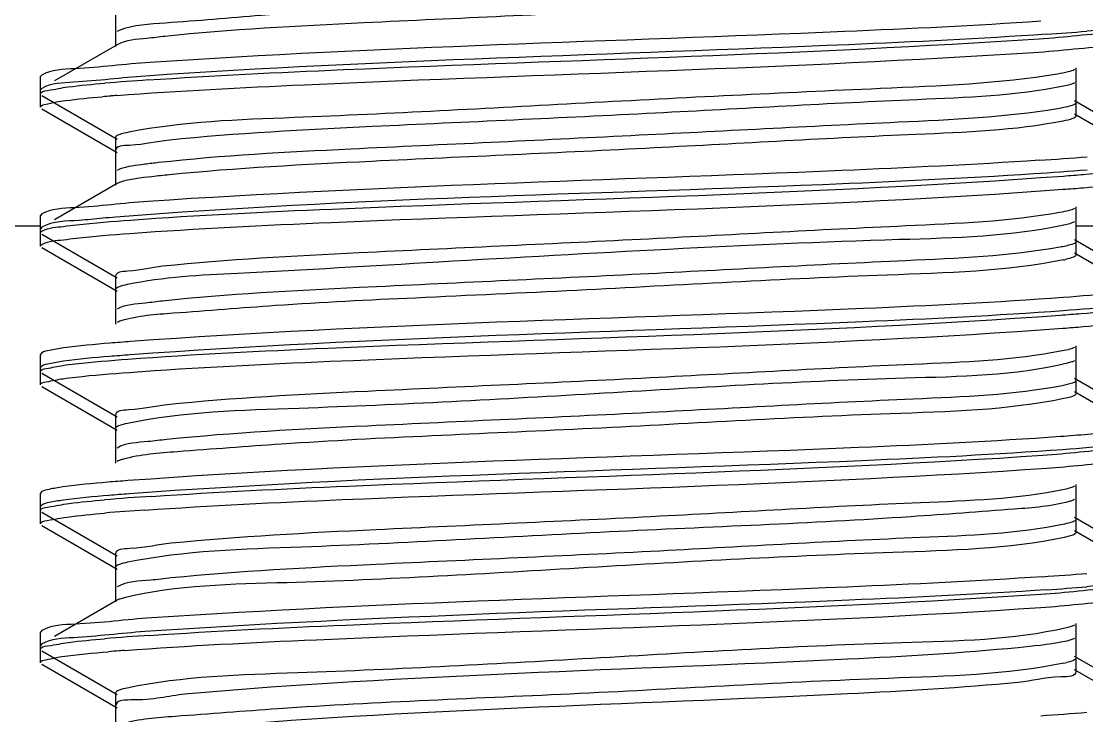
# Model space of a CAD drawing. Extents: x 1169373 to 1354985, y 649019 to 904199.
# Drawn here: x 1279150.4 to 1279281.9, y 808564.9 to 808650.6 of the extents above; entities that cross this region are included whole.
import ezdxf

# ---------------------------------------------------------------- set-up
doc = ezdxf.new("R2010")
doc.units = 0
doc.header["$LTSCALE"] = 1000
doc.header["$MEASUREMENT"] = 0

# ---------------------------------------------------------------- blocks, each defined once
blk = doc.blocks.new('gfhhrryyfd')
at = {"linetype": 'Continuous'}
for p, q in [((3693269.29, -1740977.31), (3693269.29, -1740981.6)), ((3693269.29, -1740978.95), (3693269.29, -1740983.24)), ((3693269.72, -1740981.27), (3693269.48, -1740981.38)), ((3693269.48, -1740983.02), (3693261.74, -1740987.5)), ((3693260.18, -1740986.77), (3693260.01, -1740986.96)), ((3693387.9, -1740990.17), (3693387.9, -1740985.88)), ((3693260.01, -1740989.1), (3693260.01, -1740986.96)), ((3693260.01, -1740989.1), (3693260.01, -1740986.96)), ((3693387.9, -1740991.81), (3693387.9, -1740987.53)), ((3693260.18, -1740988.41), (3693260.01, -1740988.6)), ((3693260.01, -1740990.74), (3693260.01, -1740988.6)), ((3693260.01, -1740990.74), (3693260.01, -1740988.6)), ((3693260.18, -1740989.29), (3693269.48, -1740994.67)), ((3693397.01, -1740995.34), (3693387.71, -1740989.95)), ((3693260.18, -1740990.93), (3693269.48, -1740996.32)), ((3693397.01, -1740996.98), (3693387.71, -1740991.59)), ((3693269.29, -1740994.46), (3693269.29, -1740998.74)), ((3693269.29, -1740996.1), (3693269.29, -1741000.38)), ((3693269.76, -1740998.4), (3693269.48, -1740998.53)), ((3693269.79, -1741000.03), (3693269.48, -1741000.17)), ((3693269.48, -1741000.17), (3693261.74, -1741004.65)), ((3693260.18, -1741003.91), (3693260.01, -1741004.1)), ((3693387.9, -1741007.32), (3693387.9, -1741003.03)), ((3693260.01, -1741006.24), (3693260.01, -1741004.1)), ((3693260.01, -1741006.24), (3693260.01, -1741004.1)), ((3693387.9, -1741008.96), (3693387.9, -1741004.67)), ((3693260.01, -1741005.43), (3693152.86, -1741005.43)), ((3693260.18, -1741005.55), (3693260.01, -1741005.74)), ((3693260.01, -1741007.89), (3693260.01, -1741005.74)), ((3693260.01, -1741007.89), (3693260.01, -1741005.74)), ((3693260.18, -1741006.43), (3693269.48, -1741011.82)), ((3693504.33, -1741005.43), (3693387.9, -1741005.43)), ((3693397.01, -1741012.49), (3693387.71, -1741007.1)), ((3693260.18, -1741008.07), (3693269.48, -1741013.46)), ((3693397.01, -1741014.13), (3693387.71, -1741008.74)), ((3693269.29, -1741011.6), (3693269.29, -1741015.89)), ((3693269.29, -1741013.24), (3693269.29, -1741017.53)), ((3693260.18, -1741021.06), (3693260.01, -1741021.25)), ((3693387.9, -1741024.46), (3693387.9, -1741020.18)), ((3693260.01, -1741023.39), (3693260.01, -1741021.25)), ((3693260.01, -1741023.39), (3693260.01, -1741021.25)), ((3693387.9, -1741026.1), (3693387.9, -1741021.82)), ((3693260.18, -1741022.7), (3693260.01, -1741022.89)), ((3693260.01, -1741025.03), (3693260.01, -1741022.89)), ((3693260.01, -1741025.03), (3693260.01, -1741022.89)), ((3693260.18, -1741023.58), (3693269.48, -1741028.96)), ((3693397.01, -1741029.63), (3693387.71, -1741024.24)), ((3693260.18, -1741025.22), (3693269.48, -1741030.61)), ((3693397.01, -1741031.27), (3693387.71, -1741025.89)), ((3693386.85, -1741026.62), (3693386.41, -1741026.71)), ((3693269.29, -1741028.75), (3693269.29, -1741033.03)), ((3693269.29, -1741030.39), (3693269.29, -1741034.67)), ((3693260.18, -1741038.2), (3693260.01, -1741038.39)), ((3693387.9, -1741041.61), (3693387.9, -1741037.32)), ((3693260.01, -1741040.54), (3693260.01, -1741038.39)), ((3693260.01, -1741040.54), (3693260.01, -1741038.39)), ((3693387.9, -1741043.25), (3693387.9, -1741038.96)), ((3693260.18, -1741039.85), (3693260.01, -1741040.03)), ((3693260.01, -1741042.18), (3693260.01, -1741040.03)), ((3693260.01, -1741042.18), (3693260.01, -1741040.03)), ((3693260.18, -1741040.72), (3693269.48, -1741046.11)), ((3693397.01, -1741046.78), (3693387.71, -1741041.39)), ((3693260.18, -1741042.36), (3693269.48, -1741047.75)), ((3693397.01, -1741048.42), (3693387.71, -1741043.03)), ((3693387.06, -1741043.71), (3693386.44, -1741043.85)), ((3693269.29, -1741045.89), (3693269.29, -1741050.18)), ((3693269.29, -1741047.53), (3693269.29, -1741051.82)), ((3693269.48, -1741051.6), (3693261.74, -1741056.09)), ((3693387.9, -1741058.75), (3693387.9, -1741054.47)), ((3693260.18, -1741055.35), (3693260.01, -1741055.54)), ((3693260.01, -1741057.68), (3693260.01, -1741055.54)), ((3693260.01, -1741057.68), (3693260.01, -1741055.54)), ((3693387.9, -1741060.39), (3693387.9, -1741056.11)), ((3693260.18, -1741056.99), (3693260.01, -1741057.18)), ((3693260.01, -1741059.32), (3693260.01, -1741057.18)), ((3693260.01, -1741059.32), (3693260.01, -1741057.18)), ((3693260.18, -1741057.87), (3693269.48, -1741063.26)), ((3693397.01, -1741063.92), (3693387.71, -1741058.53)), ((3693260.18, -1741059.51), (3693269.48, -1741064.9)), ((3693397.01, -1741065.56), (3693387.71, -1741060.18)), ((3693269.29, -1741063.04), (3693269.29, -1741067.32)), ((3693269.29, -1741064.68), (3693269.29, -1741068.97))]:
    blk.add_line(p, q, dxfattribs=at)
for centre, radius, start, end in [((3693364.52, -1740687.45), 294.94, 273.8317, 274.8033), ((3693293.13, -1741287.43), 300.71, 93.7819, 94.8008), ((3693285.57, -1741196.29), 207.62, 94.6548, 94.9427), ((3693288.64, -1741233.75), 245.21, 94.4875, 94.6577), ((3693363.33, -1740688.01), 309.93, 273.7005, 274.7995), ((3693286.58, -1741223.25), 219.62, 94.5049, 94.936), ((3693383.53, -1740995.65), 14.22, 281.4586, 282.5217), ((3693293.74, -1741346.61), 308.48, 93.7138, 94.7991), ((3693292.58, -1741333.65), 293.84, 93.8416, 94.804), ((3693363.92, -1740746.85), 302.5, 273.7655, 274.8009), ((3693364.59, -1740756.89), 294.08, 273.8398, 274.8035), ((3693293.44, -1741360.02), 304.73, 93.7464, 94.7999), ((3693288.61, -1741301.54), 244.42, 94.4273, 94.7392), ((3693291.88, -1741343.55), 286.56, 94.2964, 94.4317), ((3693383.74, -1741046.4), 13.24, 281.5273, 283.0317), ((3693363.62, -1740760.25), 306.26, 273.7325, 274.8002)]:
    blk.add_arc(centre, radius, start, end, dxfattribs=at)
for points, knots in [([(3693385.25, -1740973.84), (3693377.44, -1740975.06), (3693356.69, -1740975.84), (3693329.57, -1740977.27), (3693304.8, -1740978.44), (3693288.82, -1740979.19), (3693277.53, -1740980.26), (3693271.52, -1740980.58), (3693269.72, -1740981.27)], [0, 0, 0, 0, 0.204799, 0.536352, 0.704101, 0.847377, 0.949834, 1, 1, 1, 1]), ([(3693386.07, -1740975.34), (3693379.93, -1740976.49), (3693362.73, -1740977.13), (3693334.05, -1740978.78), (3693303.36, -1740980.13), (3693283.55, -1740981.14), (3693275.39, -1740981.99)], [0, 0, 0, 0, 0.169059, 0.463606, 0.77817, 1, 1, 1, 1]), ([(3693383.55, -1740980.13), (3693375.47, -1740980.67), (3693338.8, -1740982.43), (3693302.08, -1740983.31), (3693273.52, -1740985.21)], [0, 0, 0, 0, 0.220558, 1, 1, 1, 1]), ([(3693383.34, -1740982.29), (3693386.51, -1740982.08), (3693390.94, -1740981.47), (3693395.78, -1740981.42), (3693397.01, -1740980.71)], [0, 0, 0, 0, 0.69148, 1, 1, 1, 1]), ([(3693275.39, -1740981.99), (3693274.65, -1740982.07), (3693272.69, -1740982.36), (3693270.56, -1740982.39), (3693269.48, -1740983.02)], [0, 0, 0, 0, 0.374179, 1, 1, 1, 1]), ([(3693384.23, -1740981.73), (3693376.11, -1740982.28), (3693339.02, -1740984.07), (3693301.89, -1740984.93), (3693272.97, -1740986.89)], [0, 0, 0, 0, 0.219186, 1, 1, 1, 1]), ([(3693273.29, -1740987.37), (3693281.32, -1740986.83), (3693318, -1740985.07), (3693354.72, -1740984.18), (3693383.34, -1740982.29)], [0, 0, 0, 0, 0.219018, 1, 1, 1, 1]), ([(3693382.69, -1740983.97), (3693386.02, -1740983.76), (3693390.66, -1740983.12), (3693395.73, -1740983.09), (3693397.01, -1740982.36)], [0, 0, 0, 0, 0.692236, 1, 1, 1, 1]), ([(3693269.45, -1740989.29), (3693277.16, -1740988.69), (3693314.91, -1740986.81), (3693352.7, -1740985.92), (3693382.69, -1740983.97)], [0, 0, 0, 0, 0.204514, 1, 1, 1, 1]), ([(3693273.52, -1740985.21), (3693270.43, -1740985.42), (3693266.1, -1740986.02), (3693261.38, -1740986.08), (3693260.18, -1740986.77)], [0, 0, 0, 0, 0.691063, 1, 1, 1, 1]), ([(3693272.97, -1740986.89), (3693270.01, -1740987.09), (3693265.86, -1740987.67), (3693261.33, -1740987.75), (3693260.18, -1740988.41)], [0, 0, 0, 0, 0.690332, 1, 1, 1, 1]), ([(3693385.59, -1740986.65), (3693378.38, -1740987.85), (3693358.85, -1740988.59), (3693327.44, -1740990.19), (3693296.55, -1740991.94), (3693277.63, -1740992.49), (3693270.93, -1740993.82)], [0, 0, 0, 0, 0.190819, 0.5086, 0.821571, 1, 1, 1, 1]), ([(3693387.71, -1740986.1), (3693387.47, -1740986.24), (3693386.75, -1740986.43), (3693386.04, -1740986.57), (3693385.59, -1740986.65)], [0, 0, 0, 0, 0.371353, 1, 1, 1, 1]), ([(3693260.01, -1740989.1), (3693260.01, -1740988.78), (3693261.72, -1740988.58), (3693262.57, -1740988.34), (3693263.43, -1740988.23)], [0, 0, 0, 0, 0.27103, 1, 1, 1, 1]), ([(3693386.36, -1740988.15), (3693380.43, -1740989.35), (3693363.5, -1740989.91), (3693335.1, -1740991.61), (3693304.28, -1740992.94), (3693284.26, -1740993.96), (3693275.93, -1740994.8)], [0, 0, 0, 0, 0.163938, 0.456535, 0.773032, 1, 1, 1, 1]), ([(3693387.71, -1740987.74), (3693387.55, -1740987.83), (3693387.09, -1740987.99), (3693386.64, -1740988.09), (3693386.36, -1740988.15)], [0, 0, 0, 0, 0.390278, 1, 1, 1, 1]), ([(3693261.96, -1740990.09), (3693262.32, -1740990.03), (3693264.22, -1740989.75), (3693266.14, -1740989.57), (3693267.69, -1740989.44)], [0, 0, 0, 0, 0.190856, 1, 1, 1, 1]), ([(3693260.01, -1740990.74), (3693260.01, -1740990.54), (3693260.93, -1740990.3), (3693261.47, -1740990.17), (3693261.96, -1740990.09)], [0, 0, 0, 0, 0.282056, 1, 1, 1, 1]), ([(3693387.89, -1740990.17), (3693387.89, -1740990.4), (3693386.8, -1740990.69), (3693386.17, -1740990.84), (3693385.59, -1740990.93)], [0, 0, 0, 0, 0.282326, 1, 1, 1, 1]), ([(3693385.59, -1740990.93), (3693379.12, -1740992.01), (3693361.49, -1740992.76), (3693332.42, -1740994.33), (3693301.94, -1740995.72), (3693282.48, -1740996.7), (3693274.6, -1740997.58)], [0, 0, 0, 0, 0.176994, 0.474556, 0.786113, 1, 1, 1, 1]), ([(3693387.89, -1740991.81), (3693387.89, -1740991.98), (3693387.17, -1740992.26), (3693386.69, -1740992.37), (3693386.29, -1740992.45)], [0, 0, 0, 0, 0.292289, 1, 1, 1, 1]), ([(3693386.29, -1740992.45), (3693380.33, -1740993.63), (3693363.38, -1740994.21), (3693334.98, -1740995.9), (3693304.21, -1740997.23), (3693284.24, -1740998.25), (3693275.93, -1740999.08)], [0, 0, 0, 0, 0.164905, 0.457517, 0.773479, 1, 1, 1, 1]), ([(3693270.93, -1740993.82), (3693270.51, -1740993.9), (3693270.04, -1740994.01), (3693269.29, -1740994.28), (3693269.29, -1740994.46)], [0, 0, 0, 0, 0.708966, 1, 1, 1, 1]), ([(3693275.93, -1740994.8), (3693274.27, -1740994.96), (3693272.71, -1740995.47), (3693269.29, -1740995.49), (3693269.29, -1740996.1)], [0, 0, 0, 0, 0.733597, 1, 1, 1, 1]), ([(3693383.34, -1740997.29), (3693375.22, -1740997.83), (3693338.54, -1740999.58), (3693301.81, -1741000.46), (3693273.29, -1741002.37)], [0, 0, 0, 0, 0.221566, 1, 1, 1, 1]), ([(3693274.6, -1740997.58), (3693274.03, -1740997.64), (3693272.42, -1740997.85), (3693270.77, -1740998.03), (3693269.76, -1740998.4)], [0, 0, 0, 0, 0.346189, 1, 1, 1, 1]), ([(3693386.34, -1740999.23), (3693387.17, -1740999.17), (3693389.87, -1740998.95), (3693392.56, -1740998.71), (3693394.41, -1740998.45)], [0, 0, 0, 0, 0.307531, 1, 1, 1, 1]), ([(3693382.69, -1740998.98), (3693374.01, -1740999.54), (3693336.22, -1741001.34), (3693298.37, -1741002.01), (3693269.33, -1741004.3)], [0, 0, 0, 0, 0.230084, 1, 1, 1, 1]), ([(3693275.93, -1740999.08), (3693275.21, -1740999.15), (3693273.16, -1740999.4), (3693271.06, -1740999.58), (3693269.79, -1741000.03)], [0, 0, 0, 0, 0.349753, 1, 1, 1, 1]), ([(3693271.15, -1741004.67), (3693279.45, -1741004.06), (3693317.84, -1741002.19), (3693356.3, -1741001.44), (3693386.34, -1740999.23)], [0, 0, 0, 0, 0.216266, 1, 1, 1, 1]), ([(3693271.06, -1741006.32), (3693279.34, -1741005.71), (3693317.76, -1741003.84), (3693356.24, -1741003.09), (3693386.32, -1741000.87)], [0, 0, 0, 0, 0.215878, 1, 1, 1, 1]), ([(3693386.32, -1741000.87), (3693387.15, -1741000.81), (3693389.85, -1741000.6), (3693392.55, -1741000.35), (3693394.41, -1741000.09)], [0, 0, 0, 0, 0.307522, 1, 1, 1, 1]), ([(3693273.29, -1741002.37), (3693270.25, -1741002.58), (3693266, -1741003.17), (3693261.36, -1741003.24), (3693260.18, -1741003.91)], [0, 0, 0, 0, 0.690751, 1, 1, 1, 1]), ([(3693385.91, -1741003.74), (3693379.65, -1741004.86), (3693362.29, -1741005.54), (3693333.47, -1741007.16), (3693302.85, -1741008.52), (3693283.16, -1741009.53), (3693275.1, -1741010.38)], [0, 0, 0, 0, 0.171902, 0.467529, 0.781017, 1, 1, 1, 1]), ([(3693387.71, -1741003.25), (3693387.5, -1741003.37), (3693386.89, -1741003.54), (3693386.29, -1741003.67), (3693385.91, -1741003.74)], [0, 0, 0, 0, 0.37809, 1, 1, 1, 1]), ([(3693267.69, -1741004.44), (3693266.72, -1741004.52), (3693264.25, -1741004.86), (3693261.53, -1741004.77), (3693260.18, -1741005.55)], [0, 0, 0, 0, 0.38257, 1, 1, 1, 1]), ([(3693262.87, -1741005.45), (3693263.4, -1741005.38), (3693266.15, -1741005.05), (3693268.92, -1741004.83), (3693271.15, -1741004.67)], [0, 0, 0, 0, 0.19158, 1, 1, 1, 1]), ([(3693386.61, -1741005.24), (3693379.9, -1741006.73), (3693353.86, -1741007.28), (3693319.87, -1741009.24), (3693288.12, -1741011.1), (3693275.2, -1741011.7), (3693270.73, -1741012.64)], [0, 0, 0, 0, 0.17752, 0.667782, 0.88196, 1, 1, 1, 1]), ([(3693387.71, -1741004.89), (3693387.57, -1741004.96), (3693387.21, -1741005.1), (3693386.84, -1741005.19), (3693386.61, -1741005.24)], [0, 0, 0, 0, 0.399432, 1, 1, 1, 1]), ([(3693260.01, -1741006.24), (3693260.01, -1741006.16), (3693261.03, -1741005.52), (3693261.96, -1741005.58), (3693262.87, -1741005.45)], [0, 0, 0, 0, 0.088842, 1, 1, 1, 1]), ([(3693262.84, -1741007.1), (3693263.37, -1741007.03), (3693266.1, -1741006.69), (3693268.84, -1741006.48), (3693271.06, -1741006.32)], [0, 0, 0, 0, 0.191545, 1, 1, 1, 1]), ([(3693260.01, -1741007.89), (3693260.01, -1741007.8), (3693261.02, -1741007.16), (3693261.95, -1741007.22), (3693262.84, -1741007.1)], [0, 0, 0, 0, 0.089015, 1, 1, 1, 1]), ([(3693387.89, -1741007.32), (3693387.89, -1741007.52), (3693386.97, -1741007.8), (3693386.41, -1741007.94), (3693385.91, -1741008.02)], [0, 0, 0, 0, 0.286129, 1, 1, 1, 1]), ([(3693385.91, -1741008.02), (3693379.65, -1741009.15), (3693362.29, -1741009.83), (3693333.47, -1741011.45), (3693302.85, -1741012.81), (3693283.16, -1741013.81), (3693275.1, -1741014.67)], [0, 0, 0, 0, 0.171902, 0.467529, 0.781017, 1, 1, 1, 1]), ([(3693387.89, -1741008.96), (3693387.89, -1741009.1), (3693387.33, -1741009.36), (3693386.94, -1741009.45), (3693386.61, -1741009.53)], [0, 0, 0, 0, 0.300005, 1, 1, 1, 1]), ([(3693275.1, -1741010.38), (3693273.65, -1741010.54), (3693272.27, -1741010.97), (3693269.29, -1741011.07), (3693269.3, -1741011.6)], [0, 0, 0, 0, 0.733399, 1, 1, 1, 1]), ([(3693386.36, -1741009.58), (3693379.21, -1741011.03), (3693359.01, -1741011.49), (3693332.39, -1741013.11), (3693307.21, -1741014.24), (3693290.57, -1741015.04), (3693278.49, -1741016.06), (3693272.04, -1741016.48), (3693269.96, -1741017.12)], [0, 0, 0, 0, 0.187537, 0.516126, 0.6871, 0.835564, 0.944057, 1, 1, 1, 1]), ([(3693270.73, -1741012.64), (3693270.36, -1741012.72), (3693269.93, -1741012.82), (3693269.3, -1741013.09), (3693269.3, -1741013.24)], [0, 0, 0, 0, 0.704879, 1, 1, 1, 1]), ([(3693386.34, -1741014.23), (3693378.12, -1741014.84), (3693339.72, -1741016.71), (3693301.26, -1741017.48), (3693271.15, -1741019.67)], [0, 0, 0, 0, 0.214619, 1, 1, 1, 1]), ([(3693394.41, -1741013.45), (3693393.9, -1741013.52), (3693391.22, -1741013.85), (3693388.52, -1741014.07), (3693386.34, -1741014.23)], [0, 0, 0, 0, 0.191299, 1, 1, 1, 1]), ([(3693275.1, -1741014.67), (3693274.39, -1741014.75), (3693272.53, -1741015.02), (3693270.51, -1741015.07), (3693269.48, -1741015.67)], [0, 0, 0, 0, 0.373077, 1, 1, 1, 1]), ([(3693386.32, -1741015.87), (3693378.07, -1741016.48), (3693339.65, -1741018.35), (3693301.18, -1741019.12), (3693271.06, -1741021.32)], [0, 0, 0, 0, 0.214875, 1, 1, 1, 1]), ([(3693385.97, -1741016.4), (3693386.82, -1741016.34), (3693389.61, -1741016.12), (3693392.39, -1741015.88), (3693394.31, -1741015.61)], [0, 0, 0, 0, 0.307277, 1, 1, 1, 1]), ([(3693394.41, -1741015.09), (3693393.89, -1741015.17), (3693391.2, -1741015.5), (3693388.5, -1741015.71), (3693386.32, -1741015.87)], [0, 0, 0, 0, 0.191309, 1, 1, 1, 1]), ([(3693269.96, -1741017.12), (3693269.86, -1741017.15), (3693269.7, -1741017.2), (3693269.55, -1741017.28), (3693269.48, -1741017.31)], [0, 0, 0, 0, 0.565784, 1, 1, 1, 1]), ([(3693270.82, -1741021.84), (3693279.04, -1741021.23), (3693317.42, -1741019.36), (3693355.86, -1741018.59), (3693385.97, -1741016.4)], [0, 0, 0, 0, 0.214433, 1, 1, 1, 1]), ([(3693270.97, -1741023.47), (3693279.24, -1741022.86), (3693317.68, -1741020.99), (3693356.17, -1741020.23), (3693386.28, -1741018.02)], [0, 0, 0, 0, 0.215487, 1, 1, 1, 1]), ([(3693386.28, -1741018.02), (3693387.12, -1741017.96), (3693389.82, -1741017.74), (3693392.53, -1741017.5), (3693394.4, -1741017.24)], [0, 0, 0, 0, 0.307507, 1, 1, 1, 1]), ([(3693271.15, -1741019.67), (3693270.3, -1741019.73), (3693267.54, -1741019.95), (3693264.77, -1741020.19), (3693262.87, -1741020.46)], [0, 0, 0, 0, 0.307204, 1, 1, 1, 1]), ([(3693262.87, -1741020.46), (3693262.28, -1741020.54), (3693261.38, -1741020.69), (3693260.46, -1741020.9), (3693260.18, -1741021.06)], [0, 0, 0, 0, 0.644191, 1, 1, 1, 1]), ([(3693386.2, -1741020.83), (3693380.15, -1741022), (3693363.07, -1741022.61), (3693334.52, -1741024.28), (3693303.77, -1741025.62), (3693283.86, -1741026.63), (3693275.63, -1741027.48)], [0, 0, 0, 0, 0.166793, 0.460477, 0.775901, 1, 1, 1, 1]), ([(3693387.7, -1741020.39), (3693387.53, -1741020.49), (3693387.03, -1741020.65), (3693386.52, -1741020.77), (3693386.2, -1741020.83)], [0, 0, 0, 0, 0.385626, 1, 1, 1, 1]), ([(3693262.84, -1741022.1), (3693262.26, -1741022.18), (3693261.37, -1741022.34), (3693260.46, -1741022.54), (3693260.18, -1741022.7)], [0, 0, 0, 0, 0.643834, 1, 1, 1, 1]), ([(3693262.77, -1741022.61), (3693263.28, -1741022.54), (3693265.96, -1741022.21), (3693268.65, -1741022), (3693270.82, -1741021.84)], [0, 0, 0, 0, 0.191269, 1, 1, 1, 1]), ([(3693271.06, -1741021.32), (3693270.22, -1741021.38), (3693267.48, -1741021.59), (3693264.73, -1741021.84), (3693262.84, -1741022.1)], [0, 0, 0, 0, 0.307253, 1, 1, 1, 1]), ([(3693386.85, -1741022.33), (3693380.33, -1741023.93), (3693360.99, -1741024.13), (3693329.46, -1741026.11), (3693297.48, -1741027.87), (3693277.69, -1741028.33), (3693270.75, -1741029.78)], [0, 0, 0, 0, 0.173176, 0.493211, 0.817077, 1, 1, 1, 1]), ([(3693387.71, -1741022.03), (3693387.6, -1741022.1), (3693387.31, -1741022.21), (3693387.02, -1741022.29), (3693386.85, -1741022.33)], [0, 0, 0, 0, 0.409846, 1, 1, 1, 1]), ([(3693260.01, -1741023.39), (3693260.01, -1741023.13), (3693261.36, -1741022.9), (3693262.08, -1741022.71), (3693262.77, -1741022.61)], [0, 0, 0, 0, 0.274668, 1, 1, 1, 1]), ([(3693262.81, -1741024.25), (3693263.33, -1741024.18), (3693266.04, -1741023.84), (3693268.77, -1741023.63), (3693270.97, -1741023.47)], [0, 0, 0, 0, 0.191422, 1, 1, 1, 1]), ([(3693260.01, -1741025.03), (3693260.01, -1741024.76), (3693261.39, -1741024.53), (3693262.11, -1741024.35), (3693262.81, -1741024.25)], [0, 0, 0, 0, 0.274365, 1, 1, 1, 1]), ([(3693387.89, -1741024.46), (3693387.89, -1741024.64), (3693387.12, -1741024.92), (3693386.63, -1741025.03), (3693386.2, -1741025.12)], [0, 0, 0, 0, 0.290766, 1, 1, 1, 1]), ([(3693386.2, -1741025.12), (3693380.15, -1741026.29), (3693363.07, -1741026.89), (3693334.52, -1741028.56), (3693303.77, -1741029.9), (3693283.86, -1741030.92), (3693275.63, -1741031.76)], [0, 0, 0, 0, 0.166793, 0.460477, 0.775901, 1, 1, 1, 1]), ([(3693387.89, -1741026.1), (3693387.89, -1741026.22), (3693387.45, -1741026.47), (3693387.11, -1741026.55), (3693386.85, -1741026.62)], [0, 0, 0, 0, 0.307791, 1, 1, 1, 1]), ([(3693275.63, -1741027.48), (3693274.04, -1741027.64), (3693272.55, -1741028.11), (3693269.29, -1741028.17), (3693269.3, -1741028.75)], [0, 0, 0, 0, 0.734217, 1, 1, 1, 1]), ([(3693386.41, -1741026.71), (3693379.37, -1741028.17), (3693359.38, -1741028.6), (3693327.26, -1741030.62), (3693297.84, -1741031.66), (3693278.95, -1741033.13), (3693272.35, -1741033.61), (3693270.15, -1741034.21)], [0, 0, 0, 0, 0.184985, 0.511081, 0.830893, 0.941203, 1, 1, 1, 1]), ([(3693270.75, -1741029.78), (3693270.38, -1741029.86), (3693269.94, -1741029.96), (3693269.3, -1741030.23), (3693269.3, -1741030.39)], [0, 0, 0, 0, 0.705094, 1, 1, 1, 1]), ([(3693385.97, -1741031.4), (3693377.67, -1741032), (3693339.29, -1741033.87), (3693300.85, -1741034.62), (3693270.82, -1741036.84)], [0, 0, 0, 0, 0.21655, 1, 1, 1, 1]), ([(3693394.31, -1741030.61), (3693393.78, -1741030.68), (3693391.01, -1741031.02), (3693388.22, -1741031.24), (3693385.97, -1741031.4)], [0, 0, 0, 0, 0.191493, 1, 1, 1, 1]), ([(3693275.63, -1741031.76), (3693274.85, -1741031.84), (3693272.82, -1741032.14), (3693270.61, -1741032.16), (3693269.48, -1741032.82)], [0, 0, 0, 0, 0.375015, 1, 1, 1, 1]), ([(3693383.79, -1741033.7), (3693386.85, -1741033.49), (3693391.14, -1741032.9), (3693395.82, -1741032.83), (3693397.01, -1741032.15)], [0, 0, 0, 0, 0.690888, 1, 1, 1, 1]), ([(3693394.4, -1741032.24), (3693393.88, -1741032.31), (3693391.18, -1741032.64), (3693388.47, -1741032.86), (3693386.28, -1741033.02)], [0, 0, 0, 0, 0.191315, 1, 1, 1, 1]), ([(3693270.15, -1741034.21), (3693270.01, -1741034.25), (3693269.79, -1741034.32), (3693269.57, -1741034.41), (3693269.48, -1741034.46)], [0, 0, 0, 0, 0.579307, 1, 1, 1, 1]), ([(3693386.28, -1741033.02), (3693378.03, -1741033.63), (3693339.59, -1741035.5), (3693301.09, -1741036.26), (3693270.97, -1741038.47)], [0, 0, 0, 0, 0.215154, 1, 1, 1, 1]), ([(3693273.76, -1741038.78), (3693281.86, -1741038.24), (3693318.53, -1741036.48), (3693355.25, -1741035.61), (3693383.79, -1741033.7)], [0, 0, 0, 0, 0.221116, 1, 1, 1, 1]), ([(3693384.28, -1741035.3), (3693387.23, -1741035.1), (3693391.36, -1741034.53), (3693395.86, -1741034.45), (3693397.01, -1741033.79)], [0, 0, 0, 0, 0.690218, 1, 1, 1, 1]), ([(3693272.9, -1741040.48), (3693281.02, -1741039.92), (3693318.15, -1741038.13), (3693355.32, -1741037.28), (3693384.28, -1741035.3)], [0, 0, 0, 0, 0.219072, 1, 1, 1, 1]), ([(3693270.82, -1741036.84), (3693270, -1741036.9), (3693267.31, -1741037.11), (3693264.62, -1741037.35), (3693262.77, -1741037.62)], [0, 0, 0, 0, 0.307563, 1, 1, 1, 1]), ([(3693262.77, -1741037.62), (3693262.2, -1741037.7), (3693261.34, -1741037.85), (3693260.45, -1741038.05), (3693260.18, -1741038.2)], [0, 0, 0, 0, 0.642717, 1, 1, 1, 1]), ([(3693386.47, -1741037.92), (3693380.65, -1741039.15), (3693363.84, -1741039.66), (3693335.57, -1741041.4), (3693304.69, -1741042.71), (3693284.58, -1741043.74), (3693276.17, -1741044.57)], [0, 0, 0, 0, 0.161662, 0.453393, 0.770761, 1, 1, 1, 1]), ([(3693387.71, -1741037.54), (3693387.56, -1741037.62), (3693387.15, -1741037.76), (3693386.73, -1741037.87), (3693386.47, -1741037.92)], [0, 0, 0, 0, 0.394192, 1, 1, 1, 1]), ([(3693262.81, -1741039.25), (3693262.24, -1741039.33), (3693261.36, -1741039.48), (3693260.46, -1741039.68), (3693260.18, -1741039.85)], [0, 0, 0, 0, 0.643387, 1, 1, 1, 1]), ([(3693270.97, -1741038.47), (3693270.13, -1741038.53), (3693267.41, -1741038.74), (3693264.69, -1741038.99), (3693262.81, -1741039.25)], [0, 0, 0, 0, 0.30739, 1, 1, 1, 1]), ([(3693387.06, -1741039.42), (3693384.87, -1741040.02), (3693378.27, -1741040.5), (3693359.41, -1741041.98), (3693329.98, -1741043.01), (3693297.84, -1741045.03), (3693277.83, -1741045.47), (3693270.78, -1741046.92)], [0, 0, 0, 0, 0.058552, 0.168707, 0.488491, 0.814803, 1, 1, 1, 1]), ([(3693387.71, -1741039.18), (3693387.62, -1741039.23), (3693387.41, -1741039.32), (3693387.19, -1741039.38), (3693387.06, -1741039.42)], [0, 0, 0, 0, 0.421757, 1, 1, 1, 1]), ([(3693260.01, -1741040.54), (3693260.01, -1741040.21), (3693261.77, -1741040.01), (3693262.65, -1741039.77), (3693263.53, -1741039.66)], [0, 0, 0, 0, 0.270591, 1, 1, 1, 1]), ([(3693260.01, -1741042.18), (3693260.01, -1741041.87), (3693261.65, -1741041.66), (3693262.48, -1741041.44), (3693263.3, -1741041.33)], [0, 0, 0, 0, 0.271621, 1, 1, 1, 1]), ([(3693387.89, -1741041.61), (3693387.89, -1741041.76), (3693387.26, -1741042.03), (3693386.83, -1741042.13), (3693386.47, -1741042.21)], [0, 0, 0, 0, 0.296339, 1, 1, 1, 1]), ([(3693386.47, -1741042.21), (3693380.65, -1741043.44), (3693363.84, -1741043.95), (3693335.57, -1741045.68), (3693304.69, -1741046.99), (3693284.58, -1741048.02), (3693276.17, -1741048.85)], [0, 0, 0, 0, 0.161662, 0.453393, 0.770761, 1, 1, 1, 1]), ([(3693387.89, -1741043.25), (3693387.89, -1741043.35), (3693387.56, -1741043.57), (3693387.27, -1741043.65), (3693387.06, -1741043.71)], [0, 0, 0, 0, 0.317499, 1, 1, 1, 1]), ([(3693276.17, -1741044.57), (3693274.46, -1741044.73), (3693272.85, -1741045.26), (3693269.29, -1741045.27), (3693269.3, -1741045.89)], [0, 0, 0, 0, 0.73489, 1, 1, 1, 1]), ([(3693386.44, -1741043.85), (3693379.51, -1741045.3), (3693359.74, -1741045.76), (3693327.78, -1741047.52), (3693296.24, -1741049.5), (3693276.9, -1741049.71), (3693270.36, -1741051.3)], [0, 0, 0, 0, 0.182739, 0.506392, 0.826439, 1, 1, 1, 1]), ([(3693270.78, -1741046.92), (3693270.41, -1741047), (3693269.96, -1741047.1), (3693269.3, -1741047.37), (3693269.3, -1741047.53)], [0, 0, 0, 0, 0.705716, 1, 1, 1, 1]), ([(3693383.79, -1741048.7), (3693375.75, -1741049.24), (3693339.07, -1741051), (3693302.35, -1741051.89), (3693273.76, -1741053.78)], [0, 0, 0, 0, 0.219496, 1, 1, 1, 1]), ([(3693276.17, -1741048.85), (3693275.32, -1741048.94), (3693273.11, -1741049.25), (3693270.7, -1741049.25), (3693269.48, -1741049.96)], [0, 0, 0, 0, 0.376776, 1, 1, 1, 1]), ([(3693383.56, -1741050.86), (3693386.68, -1741050.65), (3693391.04, -1741050.05), (3693395.8, -1741049.99), (3693397.01, -1741049.3)], [0, 0, 0, 0, 0.691188, 1, 1, 1, 1]), ([(3693270.36, -1741051.3), (3693270.18, -1741051.35), (3693269.88, -1741051.43), (3693269.59, -1741051.54), (3693269.48, -1741051.6)], [0, 0, 0, 0, 0.591078, 1, 1, 1, 1]), ([(3693384.28, -1741050.31), (3693376.16, -1741050.86), (3693339.03, -1741052.65), (3693301.85, -1741053.5), (3693272.9, -1741055.48)], [0, 0, 0, 0, 0.219115, 1, 1, 1, 1]), ([(3693273.53, -1741055.94), (3693281.59, -1741055.4), (3693318.27, -1741053.64), (3693354.99, -1741052.76), (3693383.56, -1741050.86)], [0, 0, 0, 0, 0.220088, 1, 1, 1, 1]), ([(3693383.56, -1741052.5), (3693386.68, -1741052.29), (3693391.04, -1741051.69), (3693395.8, -1741051.63), (3693397.01, -1741050.94)], [0, 0, 0, 0, 0.691187, 1, 1, 1, 1]), ([(3693270.42, -1741057.8), (3693278.3, -1741057.21), (3693316.02, -1741055.35), (3693353.78, -1741054.48), (3693383.56, -1741052.5)], [0, 0, 0, 0, 0.209378, 1, 1, 1, 1]), ([(3693273.76, -1741053.78), (3693270.61, -1741053.99), (3693266.21, -1741054.6), (3693261.4, -1741054.65), (3693260.18, -1741055.35)], [0, 0, 0, 0, 0.691369, 1, 1, 1, 1]), ([(3693386.72, -1741055.01), (3693380.09, -1741056.55), (3693360.71, -1741056.84), (3693329.14, -1741058.76), (3693297.3, -1741060.53), (3693277.63, -1741060.99), (3693270.73, -1741062.44)], [0, 0, 0, 0, 0.175623, 0.495702, 0.818204, 1, 1, 1, 1]), ([(3693387.71, -1741054.68), (3693387.58, -1741054.75), (3693387.26, -1741054.88), (3693386.92, -1741054.96), (3693386.72, -1741055.01)], [0, 0, 0, 0, 0.403878, 1, 1, 1, 1]), ([(3693272.9, -1741055.48), (3693269.95, -1741055.68), (3693265.82, -1741056.25), (3693261.33, -1741056.33), (3693260.18, -1741056.99)], [0, 0, 0, 0, 0.690219, 1, 1, 1, 1]), ([(3693387.25, -1741056.51), (3693386.93, -1741056.61), (3693384.78, -1741057.08), (3693382.6, -1741057.28), (3693380.75, -1741057.46)], [0, 0, 0, 0, 0.153853, 1, 1, 1, 1]), ([(3693387.71, -1741056.32), (3693387.64, -1741056.36), (3693387.49, -1741056.43), (3693387.34, -1741056.48), (3693387.25, -1741056.51)], [0, 0, 0, 0, 0.435445, 1, 1, 1, 1]), ([(3693260.01, -1741057.68), (3693260.01, -1741057.35), (3693261.75, -1741057.16), (3693262.61, -1741056.92), (3693263.48, -1741056.81)], [0, 0, 0, 0, 0.270787, 1, 1, 1, 1]), ([(3693380.75, -1741057.46), (3693373.76, -1741058.14), (3693339.6, -1741060.09), (3693305.37, -1741060.8), (3693278.29, -1741063.16)], [0, 0, 0, 0, 0.20523, 1, 1, 1, 1]), ([(3693260.01, -1741059.32), (3693260.01, -1741059.07), (3693261.31, -1741058.83), (3693262, -1741058.66), (3693262.66, -1741058.56)], [0, 0, 0, 0, 0.275063, 1, 1, 1, 1]), ([(3693387.89, -1741058.75), (3693387.89, -1741058.89), (3693387.39, -1741059.14), (3693387.02, -1741059.23), (3693386.72, -1741059.3)], [0, 0, 0, 0, 0.303248, 1, 1, 1, 1]), ([(3693386.38, -1741059.37), (3693379.28, -1741060.82), (3693359.18, -1741061.27), (3693326.93, -1741063.29), (3693297.47, -1741064.31), (3693278.69, -1741065.82), (3693272.17, -1741066.27), (3693270.04, -1741066.89)], [0, 0, 0, 0, 0.186373, 0.513855, 0.833476, 0.942785, 1, 1, 1, 1]), ([(3693387.89, -1741060.39), (3693387.89, -1741061.04), (3693384.2, -1741061.02), (3693382.53, -1741061.57), (3693380.75, -1741061.75)], [0, 0, 0, 0, 0.264839, 1, 1, 1, 1]), ([(3693380.75, -1741061.75), (3693373.76, -1741062.42), (3693339.6, -1741064.37), (3693305.37, -1741065.09), (3693278.29, -1741067.44)], [0, 0, 0, 0, 0.20523, 1, 1, 1, 1]), ([(3693278.29, -1741063.16), (3693276.05, -1741063.35), (3693273.99, -1741064.08), (3693269.29, -1741063.87), (3693269.29, -1741064.68)], [0, 0, 0, 0, 0.735758, 1, 1, 1, 1]), ([(3693270.73, -1741062.44), (3693270.37, -1741062.51), (3693269.94, -1741062.61), (3693269.3, -1741062.88), (3693269.3, -1741063.04)], [0, 0, 0, 0, 0.704918, 1, 1, 1, 1])]:
    blk.add_open_spline(points, degree=3, knots=knots, dxfattribs=at)
for points in [[(3693393.86, -1740980.88), (3693392.32, -1740981.08), (3693390.77, -1740981.22), (3693389.22, -1740981.35)], [(3693263.43, -1740988.23), (3693264.93, -1740988.04), (3693266.45, -1740987.9), (3693267.96, -1740987.77)], [(3693389.28, -1740998.49), (3693387.09, -1740998.68), (3693384.89, -1740998.83), (3693382.69, -1740998.98)], [(3693263.53, -1741039.66), (3693264.99, -1741039.47), (3693266.46, -1741039.34), (3693267.93, -1741039.21)], [(3693263.3, -1741041.33), (3693264.85, -1741041.13), (3693266.41, -1741040.98), (3693267.98, -1741040.85)], [(3693393.88, -1741049.45), (3693392.33, -1741049.66), (3693390.77, -1741049.8), (3693389.21, -1741049.93)], [(3693263.48, -1741056.81), (3693264.97, -1741056.62), (3693266.45, -1741056.48), (3693267.94, -1741056.36)], [(3693262.66, -1741058.56), (3693264.57, -1741058.28), (3693266.49, -1741058.12), (3693268.41, -1741057.96)]]:
    blk.add_open_spline(points, degree=3, dxfattribs=at)

msp = doc.modelspace()

# ---------------------------------------------------------------- block references
at = {"lineweight": -3, "xscale": 0.9999959487468004, "yscale": 0.999995949678123, "zscale": 0.9999959495959999}
msp.add_blockref('gfhhrryyfd', (-2414092.33, 2549623.71), dxfattribs=at)

doc.saveas('drawing.dxf')
